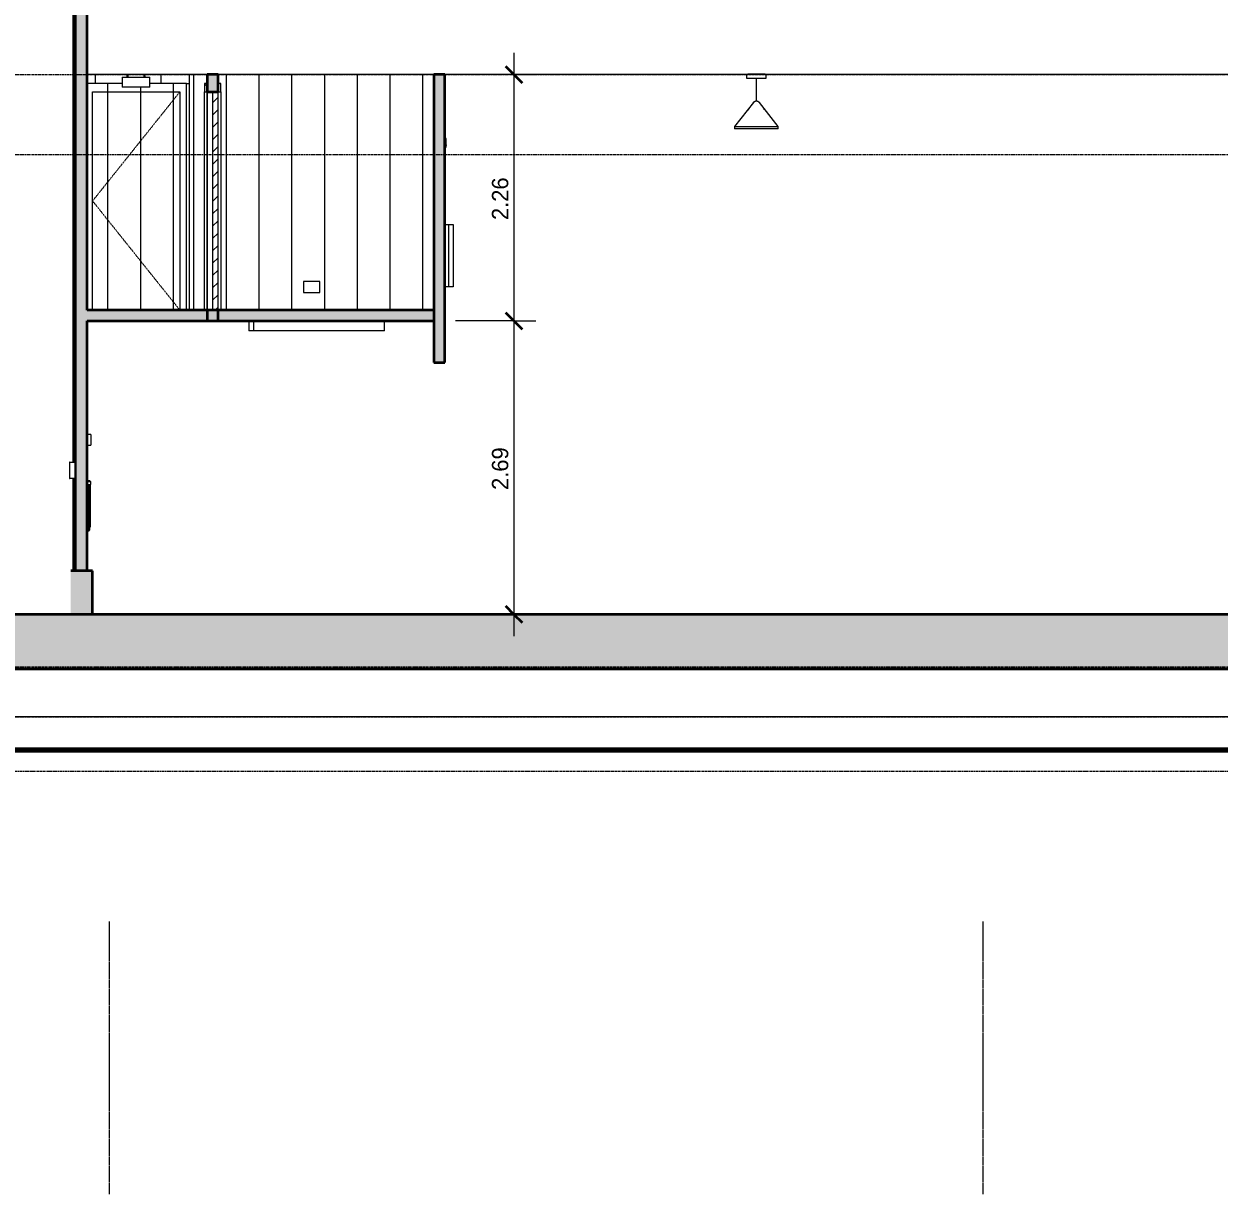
# Model space of a CAD drawing. Header units: centimetres. Extents: x -13467 to 3766, y -437 to 1921.
# Drawn here: x -3178 to -2082, y -437 to 635 of the extents above; entities that cross this region are included whole.
import ezdxf

# ---------------------------------------------------------------- set-up
doc = ezdxf.new("R2010")
doc.units = ezdxf.units.CM
for name, pattern in [('Centre', [3.175, 0.635, -0.475, 1.59, -0.475]), ('Dash', [0.6, 0.3, -0.3]), ('Grid Line', [2.2225, 1.27, -0.3175, 0.3175, -0.3175])]:
    doc.linetypes.add(name, pattern=pattern)
for name, color, linetype, lineweight in [('A-ANNO-DIMS', 7, 'Continuous', 9), ('A-ANNO-DIMS-100', 7, 'Continuous', 9), ('A-CLNG', 7, 'Continuous', 9), ('A-DOOR', 7, 'Continuous', 9), ('A-FLOR', 7, 'Continuous', 9), ('A-FLOR-LEVL', 7, 'Continuous', 9), ('A-FLOR-PATT', 7, 'Continuous', 35), ('A-GENM', 7, 'Continuous', 9), ('A-GLAZ', 7, 'Continuous', 9), ('A-WALL', 7, 'Continuous', 9), ('A-WALL-PATT', 7, 'Continuous', 35), ('C-BLDG-PADS', 7, 'Continuous', 9), ('C-TOPO', 7, 'Continuous', 9), ('E-LITE-EQPM', 7, 'Continuous', 9), ('I-WALL', 7, 'Continuous', 9), ('M-EQPM', 7, 'Continuous', 9), ('Q-SPCQ', 7, 'Continuous', 9), ('S-GRID', 7, 'Continuous', 9)]:
    doc.layers.add(name, color=color, linetype=linetype, lineweight=lineweight)
doc.styles.add('Century Gothic_1', font='GOTHIC.TTF', dxfattribs={"height": 15})
doc.dimstyles.new('FCA_N_Cotas_E100', dxfattribs={"dimscale": 30.48, "dimtxt": 15.662524, "dimasz": 0.492126, "dimexe": 0.656168, "dimexo": 0.656168, "dimgap": 0.032808, "dimtad": 1, "dimlfac": 0.01, "dimrnd": 0.01, "dimzin": 0, "dimdsep": 46, "dimtxsty": 'Century Gothic_1', "dimblk1": 'OBLIQUE', "dimblk2": 'OBLIQUE', "dimsah": 1, "dimcen": 0.09, "dimdle": 0.656168, "dimazin": 2, "dimtfac": 1, "dimtdec": 4, "dimtix": 1, "dimtmove": 0, "dimatfit": 3, "dimfxl": 1, "dimtvp": 1, "dimtolj": 1, "dimtzin": 0, "dimarcsym": 2})
pattern_1 = [(90, (-5602, 712), (-30, 2e-15), [])]
pattern_2 = [(45, (-5050.647, 712.001), (-5.656854, 5.656854), [])]
pattern_3 = [(90, (-5050.647, 712), (-30, 2e-15), [])]

# ---------------------------------------------------------------- blocks, each defined once
blk = doc.blocks.new('PQ_RVR_EST-01_ZZ_ZZ_MO_T_A_rvt-2-Sección 1-2')
at = {"layer": 'A-FLOR-PATT', "lineweight": 9, "true_color": 0x9a9a9a}
blk.add_hatch(color=253, dxfattribs=at).paths.add_polyline_path([(-4386.6, 44), (2113.1, 44), (2113.1, 94), (-4386.6, 94), (-4386.6, 55.8)])
at = {"layer": 'A-FLOR', "lineweight": 35}
for p, q in [((2113.1, 94), (-3426.4, 94)), ((-4386.6, 44), (1960.2, 44))]:
    blk.add_line(p, q, dxfattribs=at)
blk = doc.blocks.new('Lighting-Pendant-Vibia-NOTRH-5662 - Standard-1741983-Sección 1-2')
at = {"layer": 'E-LITE-EQPM'}
for p, q in [((-1963.9, 588.8), (-1963.9, 585.6)), ((-1945.9, 588.8), (-1963.9, 588.8)), ((-1963.9, 585.6), (-1945.9, 585.6)), ((-1962.9, 589.1), (-1962.9, 588.8)), ((-1946.9, 589.1), (-1962.9, 589.1)), ((-1955.1, 585.6), (-1955.1, 564.6)), ((-1954.8, 564.4), (-1954.8, 585.6)), ((-1946.9, 588.8), (-1946.9, 589.1)), ((-1945.9, 585.6), (-1945.9, 588.8)), ((-1957.7, 563.3), (-1974.9, 541.1)), ((-1955.4, 564.6), (-1955.3, 564.6)), ((-1955.4, 564.6), (-1955.3, 564.6)), ((-1955.2, 564.6), (-1955.1, 564.6)), ((-1955.2, 564.6), (-1954.7, 564.6)), ((-1954.8, 564.6), (-1954.7, 564.6)), ((-1954.6, 564.6), (-1954.4, 564.6)), ((-1954.6, 564.6), (-1954.4, 564.6)), ((-1934.9, 541.1), (-1952.2, 563.3)), ((-1962, 556.9), (-1962.2, 556.6)), ((-1947.7, 556.6), (-1947.9, 556.9)), ((-1974.9, 541.1), (-1974.9, 539.1)), ((-1974.9, 541.1), (-1934.9, 541.1)), ((-1934.9, 539.1), (-1974.9, 539.1)), ((-1934.9, 539.1), (-1934.9, 541.1))]:
    blk.add_line(p, q, dxfattribs=at)
at = {"layer": 'E-LITE-EQPM', "flags": 128}
for points in [[(-1957.7, 563.3), (-1957.6, 563.4), (-1957.5, 563.5), (-1957.4, 563.6), (-1957.3, 563.7), (-1957.2, 563.8), (-1957.1, 563.8), (-1957, 563.9), (-1956.9, 564), (-1956.8, 564.1), (-1956.7, 564.2), (-1956.5, 564.2), (-1956.4, 564.3), (-1956.3, 564.3), (-1956.1, 564.4), (-1956, 564.4), (-1955.9, 564.5), (-1955.7, 564.5), (-1955.6, 564.5), (-1955.5, 564.6), (-1955.4, 564.6)], [(-1954.4, 564.6), (-1954.3, 564.5), (-1954.2, 564.5), (-1954, 564.5), (-1953.9, 564.4), (-1953.8, 564.4), (-1953.6, 564.4), (-1953.5, 564.3), (-1953.4, 564.2), (-1953.3, 564.2), (-1953.1, 564.1), (-1953, 564), (-1952.9, 563.9), (-1952.8, 563.9), (-1952.7, 563.8), (-1952.6, 563.7), (-1952.5, 563.6), (-1952.4, 563.5), (-1952.3, 563.4), (-1952.2, 563.3), (-1952.2, 563.3)]]:
    blk.add_lwpolyline(points, dxfattribs=at)
blk = doc.blocks.new('M0515 - Television_ Plasma - M0515 - Television_ Plasma-1748731-Sección 1-2')
at = {"layer": 'Q-SPCQ', "color": 253, "true_color": 0xaaaaaa}
for p, q in [((-2240.6, 451.5), (-2236.8, 451.5)), ((-2236.8, 394.2), (-2236.8, 451.5)), ((-2236.8, 451.5), (-2233, 451.5)), ((-2233, 451.5), (-2233, 394.2)), ((-2236.8, 394.2), (-2240.6, 394.2)), ((-2233, 394.2), (-2236.8, 394.2))]:
    blk.add_line(p, q, dxfattribs=at)
blk = doc.blocks.new('M_Strip Lighting Fixtures - 1200 1 Lamp - 120-1744011-Sección 1-2')
at = {"layer": 'E-LITE-EQPM'}
for p, q in [((-2415.9, 363), (-2415.9, 354)), ((-2295.9, 354), (-2295.9, 363)), ((-2295.9, 354), (-2415.9, 354))]:
    blk.add_line(p, q, dxfattribs=at)
blk = doc.blocks.new('M_Strip Lighting Fixtures - 1200 1 Lamp - 120-V175-Sección 1-2')
at = {"layer": 'E-LITE-EQPM'}
for p in [(-2420.2, 363), (-2415.9, 354)]:
    blk.add_line(p, (-2420.2, 354), dxfattribs=at)
blk = doc.blocks.new('M_Ceiling Light - Flat Round - 60W - 120V-1749888-Sección 1-2')
at = {"layer": 'E-LITE-EQPM'}
for p, q in [((-2536.3, 586.3), (-2536.3, 577.4)), ((-2536.3, 586.3), (-2510.9, 586.3)), ((-2531.9, 588.8), (-2531.9, 586.3)), ((-2515.3, 588.8), (-2531.9, 588.8)), ((-2531.2, 588.8), (-2531.2, 586.3)), ((-2516, 586.3), (-2516, 588.8)), ((-2515.3, 586.3), (-2515.3, 588.8)), ((-2510.9, 577.4), (-2510.9, 586.3)), ((-2510.9, 577.4), (-2536.3, 577.4))]:
    blk.add_line(p, q, dxfattribs=at)
blk = doc.blocks.new('RVR-PQ-Dispositivo - Enchufe doble sobrepuesto-1787942-Sección 1-2')
at = {"layer": 'M-EQPM'}
for p, q in [((-2370.1, 399), (-2370.1, 389)), ((-2355.1, 399), (-2370.1, 399)), ((-2355.1, 389), (-2355.1, 399)), ((-2370.1, 389), (-2355.1, 389))]:
    blk.add_line(p, q, dxfattribs=at)
blk = doc.blocks.new('RVR-PQ-Dispositivo - Punto de red-1767282-Sección 1-2')
at = {"layer": 'M-EQPM'}
for p, q in [((-2565.1, 259), (-2568.4, 259)), ((-2565.1, 259), (-2565.1, 249)), ((-2568.4, 249), (-2565.1, 249))]:
    blk.add_line(p, q, dxfattribs=at)
blk = doc.blocks.new('RVR-PQ-Dispositivo - Pulsador parada de emergencia equipo-1787949-Sección 1-2')
at = {"layer": 'M-EQPM'}
for p, q in [((-2584.3, 233.7), (-2584.4, 233.7)), ((-2584.4, 233.7), (-2584.4, 218.7)), ((-2584.3, 218.7), (-2584.3, 233.7)), ((-2584.3, 233.7), (-2579.3, 233.7)), ((-2584.4, 218.7), (-2584.3, 218.7)), ((-2579.3, 218.7), (-2584.3, 218.7))]:
    blk.add_line(p, q, dxfattribs=at)
blk = doc.blocks.new('PQ_RVR_MEP-01_ZZ_ZZ_MO_T_A_rvt-2-Sección 1-2')
at = {"layer": 'E-LITE-EQPM', "lineweight": 9}
for name in ['M_Ceiling Light - Flat Round - 60W - 120V-1749888-Sección 1-2', 'Lighting-Pendant-Vibia-NOTRH-5662 - Standard-1741983-Sección 1-2', 'M_Strip Lighting Fixtures - 1200 1 Lamp - 120-V175-Sección 1-2', 'M_Strip Lighting Fixtures - 1200 1 Lamp - 120-1744011-Sección 1-2']:
    blk.add_blockref(name, (0, 0), dxfattribs=at)
at = {"layer": 'M-EQPM', "lineweight": 9}
for name in ['RVR-PQ-Dispositivo - Enchufe doble sobrepuesto-1787942-Sección 1-2', 'RVR-PQ-Dispositivo - Punto de red-1767282-Sección 1-2', 'RVR-PQ-Dispositivo - Pulsador parada de emergencia equipo-1787949-Sección 1-2']:
    blk.add_blockref(name, (0, 0), dxfattribs=at)
at = {"layer": 'Q-SPCQ', "lineweight": 9}
blk.add_blockref('M0515 - Television_ Plasma - M0515 - Television_ Plasma-1748731-Sección 1-2', (0, 0), dxfattribs=at)
blk = doc.blocks.new('Windows_Opening-Slide_Strugal_S70P_Two-Leaf_INT - 1_20 x 1_00-1585967-Sección 1-2')
at = {"layer": 'A-GLAZ', "color": 8, "true_color": 0x808080}
for p, q in [((-2240.6, 536.3), (-2240.1, 536.3)), ((-2240.1, 522.3), (-2240.1, 536.3)), ((-2239.3, 530.3), (-2240.1, 530.3)), ((-2239.3, 522.3), (-2239.3, 530.3)), ((-2240.1, 522.3), (-2240.6, 522.3)), ((-2240.1, 522.3), (-2239.3, 522.3)), ((-2239.3, 524.3), (-2239.3, 524.1)), ((-2239.3, 524.3), (-2239.3, 523.9)), ((-2239.3, 523.9), (-2239.3, 524.3)), ((-2239.3, 524.3), (-2239.3, 524.3)), ((-2239.3, 524.1), (-2239.3, 524.3)), ((-2239.3, 524.1), (-2239.3, 524)), ((-2239.3, 523.9), (-2239.3, 524.1)), ((-2239.3, 523.9), (-2239.3, 524))]:
    blk.add_line(p, q, dxfattribs=at)
blk = doc.blocks.new('Windows_Opening-Slide_Strugal_S70P_Two-Leaf_INT - 1_20 x 1_00-V89-Sección 1-2')
at = {"layer": 'A-GLAZ', "color": 8, "true_color": 0x808080}
for p, q in [((-2239.3, 524.3), (-2239.3, 524.1)), ((-2239.3, 524.3), (-2239.3, 523.9)), ((-2239.3, 523.9), (-2239.3, 524.3)), ((-2239.3, 524.3), (-2239.3, 524.3)), ((-2239.3, 524.1), (-2239.3, 524.3)), ((-2239.3, 524.1), (-2239.3, 524)), ((-2239.3, 523.9), (-2239.3, 524.1)), ((-2239.3, 523.9), (-2239.3, 524))]:
    blk.add_line(p, q, dxfattribs=at)
blk = doc.blocks.new('M_Instance-Window-Fixed - 0406 x 610mm-1716019-Sección 1-2')
at = {"layer": 'A-GLAZ'}
for p, q in [((-2579.2, 266.2), (-2578.7, 266.2)), ((-2579.2, 224.4), (-2579.2, 266.2)), ((-2578.7, 221.2), (-2578.7, 269.4)), ((-2578.7, 266.2), (-2578.7, 224.4)), ((-2578.7, 224.4), (-2579.2, 224.4))]:
    blk.add_line(p, q, dxfattribs=at)
blk = doc.blocks.new('M_Instance-Window-Fixed - 0406 x 610mm-1716172-Sección 1-2')
at = {"layer": 'A-GLAZ'}
for p, q in [((-2579.4, 214.3), (-2579.4, 170.7)), ((-2579.3, 211.1), (-2578.9, 211.1)), ((-2579.3, 173.8), (-2579.3, 211.1)), ((-2578.9, 211.1), (-2578.9, 173.8)), ((-2578.9, 173.8), (-2579.3, 173.8))]:
    blk.add_line(p, q, dxfattribs=at)
blk = doc.blocks.new('RVR_Cortina Plastico-Editable - Editable-1737464-Sección 1-2')
at = {"layer": 'A-GENM', "color": 8, "true_color": 0x808080}
for p, q in [((-2568.4, 216), (-2568, 216.3)), ((-2568, 216.3), (-2568.4, 216)), ((-2568.4, 215.8), (-2568, 216.2)), ((-2565.1, 215.6), (-2568.4, 215.6)), ((-2568.4, 213), (-2564.9, 213)), ((-2568, 216.3), (-2568.3, 216.3)), ((-2568.3, 216.2), (-2568.1, 216.2)), ((-2565.9, 216.3), (-2568, 216.3)), ((-2568, 216.2), (-2565.9, 216.2)), ((-2567.8, 211.1), (-2567.8, 212.3)), ((-2567.8, 211.1), (-2567.8, 212.3)), ((-2567.7, 213), (-2567.7, 212.3)), ((-2567.7, 211.1), (-2567.7, 212.3)), ((-2567.7, 211.1), (-2567.7, 212.3)), ((-2567.7, 175.7), (-2567.7, 211.1)), ((-2567.7, 175.7), (-2567.7, 211.1)), ((-2567.6, 213), (-2567.6, 212.3)), ((-2567.6, 213), (-2567.6, 212.3)), ((-2567.6, 211.1), (-2567.6, 212.3)), ((-2567.6, 211.1), (-2567.6, 212.3)), ((-2567.6, 211.1), (-2567.6, 212.3)), ((-2567.6, 175.7), (-2567.6, 211.1)), ((-2567.6, 175.7), (-2567.6, 211.1)), ((-2567.6, 175.7), (-2567.6, 211.1)), ((-2567.5, 213), (-2567.5, 212.3)), ((-2567.5, 213), (-2567.5, 212.3)), ((-2567.5, 213), (-2567.5, 212.3)), ((-2567.5, 211.1), (-2567.5, 212.3)), ((-2567.5, 211.1), (-2567.5, 212.3)), ((-2567.5, 175.7), (-2567.5, 211.1)), ((-2567.5, 175.7), (-2567.5, 211.1)), ((-2567.4, 213), (-2567.4, 212.3)), ((-2567.4, 213), (-2567.4, 212.3)), ((-2567.4, 211.1), (-2567.4, 212.3)), ((-2567.4, 212.3), (-2567.2, 212.3)), ((-2567.4, 175.7), (-2567.4, 211.1)), ((-2567.4, 175.7), (-2567.4, 211.1)), ((-2567.4, 211.1), (-2567.3, 211.1)), ((-2567.3, 213), (-2567.3, 212.3)), ((-2567.3, 213), (-2567.3, 212.3)), ((-2567.3, 211.1), (-2567.3, 175.7)), ((-2567.3, 175.7), (-2567.3, 211.1)), ((-2567.3, 211.1), (-2567.3, 211.1)), ((-2566.8, 212.3), (-2567.2, 212.3)), ((-2567.2, 212.3), (-2567.2, 211.1)), ((-2567.2, 211.1), (-2566.4, 211.1)), ((-2567.1, 212.3), (-2567.1, 212.7)), ((-2567, 212.7), (-2567.1, 212.7)), ((-2567, 212.7), (-2567, 212.3)), ((-2567, 212.7), (-2567, 212.3)), ((-2566.9, 212.7), (-2566.9, 212.3)), ((-2566.9, 212.7), (-2566.9, 212.3)), ((-2566.8, 212.7), (-2566.8, 212.3)), ((-2566.8, 211.4), (-2566.7, 211.4)), ((-2566.7, 212), (-2566.7, 213)), ((-2566.7, 211.5), (-2566.7, 212)), ((-2566.6, 212), (-2566.7, 211.5)), ((-2566.6, 212), (-2566.7, 212)), ((-2566.7, 211.5), (-2566.7, 211.5)), ((-2566.6, 213), (-2566.6, 212)), ((-2566.4, 212.3), (-2566.6, 212.3)), ((-2566.5, 175.7), (-2566.5, 211.1)), ((-2566.4, 211.1), (-2566.4, 212.3)), ((-2565.6, 215.6), (-2566.3, 216.2)), ((-2566.3, 216.2), (-2565.5, 215.6)), ((-2565.5, 215.6), (-2566.2, 216.2)), ((-2565.1, 215.6), (-2565.9, 216.3)), ((-2565.2, 215.6), (-2565.9, 216.2)), ((-2565.9, 216.2), (-2565.2, 215.6)), ((-2565.8, 213), (-2565.8, 174.6)), ((-2565.4, 174.6), (-2565.4, 213)), ((-2564.9, 215.1), (-2565.2, 215.4)), ((-2565.2, 215.4), (-2565.1, 215.4)), ((-2565.1, 215.4), (-2565.1, 215.4)), ((-2564.9, 213), (-2564.9, 215.1)), ((-2567.8, 175.6), (-2568, 174.2)), ((-2567.8, 175.6), (-2568, 174.2)), ((-2567.8, 175.6), (-2567.9, 174.2)), ((-2567.7, 175.6), (-2567.9, 174.2)), ((-2567.7, 175.6), (-2567.8, 174.2)), ((-2567.6, 175.6), (-2567.8, 174.2)), ((-2567.7, 175.7), (-2567.6, 175.7)), ((-2567.7, 175.7), (-2567.6, 175.7)), ((-2567.6, 175.6), (-2567.7, 174.2)), ((-2567.5, 175.6), (-2567.7, 174.2)), ((-2567.6, 175.7), (-2567.6, 175.7)), ((-2567.6, 175.7), (-2567.5, 175.7)), ((-2567.6, 175.7), (-2567.5, 175.7)), ((-2567.5, 175.6), (-2567.6, 174.2)), ((-2567.4, 175.6), (-2567.6, 174.2)), ((-2567.5, 175.7), (-2567.4, 175.7)), ((-2567.5, 175.7), (-2567.4, 175.7)), ((-2567.5, 175.7), (-2567.5, 175.6)), ((-2567.4, 175.6), (-2567.4, 175.7)), ((-2567.4, 175.7), (-2567.4, 175.6)), ((-2567.4, 175.7), (-2567.3, 175.7)), ((-2567.4, 175.7), (-2567.3, 175.7)), ((-2566.6, 175.7), (-2567.3, 175.7)), ((-2567.3, 175.7), (-2566.5, 175.7)), ((-2567.3, 175.7), (-2567.3, 175.7)), ((-2567, 174.2), (-2567.1, 175.6)), ((-2566.4, 175.6), (-2567.1, 175.6)), ((-2567, 175.6), (-2567, 175.7)), ((-2566.4, 175.6), (-2566.3, 174.2)), ((-2568, 174.2), (-2568, 171.6)), ((-2568, 174.2), (-2568, 171.6)), ((-2568, 173), (-2568, 173)), ((-2568, 171.6), (-2567.8, 170.7)), ((-2568, 171.6), (-2567.8, 170.7)), ((-2567.9, 174.2), (-2567.9, 171.6)), ((-2567.9, 174.2), (-2567.9, 171.6)), ((-2567.9, 171.6), (-2567.8, 170.7)), ((-2567.9, 171.6), (-2567.7, 170.7)), ((-2567.8, 174.2), (-2567.8, 171.6)), ((-2567.8, 174.2), (-2567.8, 171.6)), ((-2567.8, 171.6), (-2567.7, 170.7)), ((-2567.8, 171.6), (-2567.6, 170.7)), ((-2567.7, 174.2), (-2567.7, 171.6)), ((-2567.7, 174.2), (-2567.7, 171.6)), ((-2567.7, 171.6), (-2567.6, 170.7)), ((-2567.7, 171.6), (-2567.5, 170.7)), ((-2567.7, 170.6), (-2567, 170.6)), ((-2567.6, 174.2), (-2567.6, 171.6)), ((-2567.6, 174.2), (-2567.6, 171.6)), ((-2567.6, 171.6), (-2567.5, 170.7)), ((-2567.6, 171.6), (-2567.4, 170.7)), ((-2567.6, 170.6), (-2566.9, 170.6)), ((-2567.6, 170.6), (-2566.9, 170.6)), ((-2567.6, 170.6), (-2566.8, 170.6)), ((-2567.5, 170.6), (-2566.8, 170.6)), ((-2567.5, 170.6), (-2566.7, 170.6)), ((-2567.4, 170.6), (-2566.7, 170.6)), ((-2567.4, 170.6), (-2566.7, 170.6)), ((-2567.3, 170.6), (-2566.6, 170.6)), ((-2567.3, 170.6), (-2566.6, 170.6)), ((-2567.1, 170.7), (-2567, 171.6)), ((-2566.4, 170.7), (-2567.1, 170.7)), ((-2567, 171.6), (-2567, 174.2)), ((-2566.3, 174.2), (-2567, 174.2)), ((-2566.3, 171.6), (-2567, 171.6)), ((-2566.3, 171.6), (-2566.4, 170.7)), ((-2566.3, 174.2), (-2566.3, 171.6))]:
    blk.add_line(p, q, dxfattribs=at)
at = {"layer": 'A-GENM', "color": 8, "true_color": 0x808080, "flags": 128}
for points in [[(-2568, 173.1), (-2568, 173.1), (-2568.1, 173.1), (-2568.1, 173.1), (-2568.1, 173.1), (-2568.1, 173.1), (-2568.2, 173.1), (-2568.2, 173.1), (-2568.2, 173.1), (-2568.2, 173.1), (-2568.2, 173.2), (-2568.3, 173.2), (-2568.3, 173.2), (-2568.3, 173.2), (-2568.3, 173.2), (-2568.3, 173.2), (-2568.3, 173.2), (-2568.4, 173.2), (-2568.4, 173.2)], [(-2568.4, 173.1), (-2568.3, 173), (-2568.3, 173), (-2568.3, 173), (-2568.3, 173), (-2568.2, 173), (-2568.2, 173), (-2568.2, 173), (-2568.2, 173), (-2568.1, 173), (-2568.1, 173), (-2568.1, 173), (-2568.1, 173), (-2568, 173), (-2568, 173)], [(-2568, 173.1), (-2568, 173.1), (-2568, 173.1)], [(-2566.2, 173.6), (-2566.2, 173.7), (-2566.2, 173.7), (-2566.1, 173.7), (-2566.1, 173.7), (-2566, 173.7), (-2566, 173.7), (-2566, 173.7), (-2565.9, 173.7), (-2565.9, 173.8), (-2565.9, 173.8), (-2565.8, 173.8), (-2565.8, 173.8), (-2565.8, 173.8), (-2565.7, 173.9), (-2565.7, 173.9), (-2565.7, 173.9), (-2565.6, 173.9), (-2565.6, 174), (-2565.6, 174), (-2565.6, 174), (-2565.5, 174.1), (-2565.5, 174.1), (-2565.5, 174.1), (-2565.5, 174.2), (-2565.5, 174.2), (-2565.4, 174.2), (-2565.4, 174.3), (-2565.4, 174.3), (-2565.4, 174.4), (-2565.4, 174.4), (-2565.4, 174.4), (-2565.4, 174.5), (-2565.4, 174.5), (-2565.4, 174.5), (-2565.4, 174.6), (-2565.4, 174.6), (-2565.4, 174.6)], [(-2565.8, 174.6), (-2565.8, 174.6), (-2565.8, 174.6), (-2565.8, 174.6), (-2565.8, 174.5), (-2565.8, 174.5), (-2565.8, 174.5), (-2565.8, 174.5), (-2565.8, 174.4), (-2565.8, 174.4), (-2565.8, 174.4), (-2565.8, 174.4), (-2565.8, 174.4), (-2565.8, 174.3), (-2565.8, 174.3), (-2565.9, 174.3), (-2565.9, 174.3), (-2565.9, 174.3), (-2565.9, 174.2), (-2565.9, 174.2), (-2565.9, 174.2), (-2566, 174.2), (-2566, 174.2), (-2566, 174.2), (-2566, 174.1), (-2566, 174.1), (-2566, 174.1), (-2566.1, 174.1), (-2566.1, 174.1), (-2566.1, 174.1), (-2566.1, 174.1), (-2566.2, 174.1), (-2566.2, 174.1), (-2566.2, 174.1), (-2566.2, 174.1), (-2566.2, 174)]]:
    blk.add_lwpolyline(points, dxfattribs=at)
at = {"layer": 'A-GENM', "color": 8, "true_color": 0x808080}
for centre, major_axis, ratio, start_param, end_param in [((-2567.2, 212.7), (0, 0.13), 0.996675, 5.759587, 6.021386), ((-2567.2, 212.7), (0, 0.13), 0.996675, 4.712389, 5.759587), ((-2567.1, 212.7), (0, 0.13), 0.996675, 5.759587, 6.021386), ((-2567.2, 212.7), (0, 0.13), 0.996675, 4.712389, 6.021386), ((-2567.1, 212.7), (0, 0.13), 0.996675, 0.261799, 0.523599), ((-2567.1, 212.7), (0, 0.13), 0.996675, 4.712389, 6.021386), ((-2567, 212.7), (0, 0.13), 0.996675, 0.261799, 0.785398), ((-2567.1, 212.7), (0, 0.13), 0.996675, 0.261799, 0.523599), ((-2567, 212.7), (0, 0.13), 0.996675, 0.261799, 1.047198), ((-2567, 212.7), (0, 0.13), 0.996675, 0.261799, 0.785398), ((-2566.9, 212.7), (0, 0.13), 0.996675, 0.261799, 1.570796), ((-2567, 212.7), (0, 0.13), 0.996675, 4.712389, 7.853982), ((-2567.1, 212.7), (0, 0.13), 0.996675, 5.759587, 6.021386), ((-2567, 212.7), (0, 0.13), 0.996675, 5.759587, 6.021386), ((-2567.1, 212.7), (0, 0.13), 0.996675, 4.712389, 6.021386), ((-2567, 212.7), (0, 0.13), 0.996675, 4.712389, 6.021386), ((-2566.9, 212.7), (0, 0.13), 0.996675, 0.261799, 1.570796), ((-2567, 212.7), (0, 0.13), 0.996675, 5.759587, 6.021386), ((-2566.9, 212.7), (0, 0.13), 0.996675, 5.759587, 6.021386), ((-2566.9, 212.7), (0, 0.13), 0.996675, 5.759587, 6.283185), ((-2567.3, 211.9), (0, 0.502), 0.996675, 4.287339, 5.133492), ((-2567.2, 211.9), (0, 0.502), 0.996675, 4.287339, 4.921954), ((-2566.8, 211.5), (0, 0.0841), 0.996675, 3.141593, 4.38868), ((-2566.7, 211.5), (0, 0.0841), 0.996675, 3.141593, 4.38868), ((-2565.2, 215.5), (0, 0.111), 0.999984, 3.86763, 5.247447), ((-2565.2, 215.5), (0, 0.111), 0.999984, 3.86763, 5.477416), ((-2565.1, 215.5), (0, 0.075), 0.999984, 3.141593, 6.283185), ((-2567.6, 175.5), (0, 0.162), 0.996675, 0, 1.367745), ((-2567.6, 175.5), (0, 0.162), 0.996675, 0, 1.367745), ((-2567.7, 175.5), (0, 0.162), 0.996675, 0, 1.367745), ((-2567.6, 175.5), (0, 0.162), 0.996675, 0, 1.367745), ((-2567.5, 175.5), (0, 0.162), 0.996675, 0, 1.367745), ((-2567.6, 175.5), (0, 0.162), 0.996675, 4.91544, 5.910164), ((-2567.5, 175.5), (0, 0.162), 0.996675, 0, 1.367745), ((-2567.4, 175.5), (0, 0.162), 0.996675, 0, 1.367745), ((-2567.7, 175.5), (0, 0.162), 0.996675, 4.91544, 5.910164), ((-2567.6, 175.5), (0, 0.162), 0.996675, 4.91544, 5.910164), ((-2567.6, 175.5), (0, 0.162), 0.996675, 4.91544, 5.910164), ((-2567.5, 175.5), (0, 0.162), 0.996675, 4.91544, 5.910164), ((-2567.4, 175.5), (0, 0.162), 0.996675, 0, 1.367745), ((-2567.3, 175.5), (0, 0.162), 0.996675, 0, 1.367745), ((-2567.5, 175.5), (0, 0.162), 0.996675, 4.91544, 5.910164), ((-2567.4, 175.5), (0, 0.162), 0.996675, 4.91544, 5.910164), ((-2567.3, 175.5), (0, 0.162), 0.996675, 4.91544, 7.650931), ((-2567.4, 175.5), (0, 0.162), 0.996675, 4.91544, 5.910164), ((-2567.3, 175.5), (0, 0.162), 0.996675, 4.91544, 5.910164), ((-2566.9, 175.5), (0, 0.162), 0.996675, 0.373021, 1.367745), ((-2567, 175.5), (0, 0.162), 0.996675, 0.373021, 1.367745), ((-2566.9, 175.5), (0, 0.162), 0.996675, 0.373021, 1.367745), ((-2566.8, 175.5), (0, 0.162), 0.996675, 0.373021, 1.367745), ((-2566.9, 175.5), (0, 0.162), 0.996675, 4.91544, 5.910164), ((-2566.8, 175.5), (0, 0.162), 0.996675, 0.373021, 1.367745), ((-2566.7, 175.5), (0, 0.162), 0.996675, 0.373021, 1.367745), ((-2566.7, 175.5), (0, 0.162), 0.996675, 0.373021, 1.367745), ((-2567, 175.5), (0, 0.162), 0.996675, 4.91544, 5.910164), ((-2566.9, 175.5), (0, 0.162), 0.996675, 4.91544, 5.910164), ((-2566.8, 175.5), (0, 0.162), 0.996675, 4.91544, 5.910164), ((-2566.7, 175.5), (0, 0.162), 0.996675, 0.373021, 1.367745), ((-2566.6, 175.5), (0, 0.162), 0.996675, 0.373021, 1.367745), ((-2566.8, 175.5), (0, 0.162), 0.996675, 4.91544, 5.910164), ((-2566.7, 175.5), (0, 0.162), 0.996675, 4.91544, 5.910164), ((-2566.6, 175.5), (0, 0.162), 0.996675, 0.373021, 1.367745), ((-2566.7, 175.5), (0, 0.162), 0.996675, 4.91544, 5.910164), ((-2566.7, 175.5), (0, 0.162), 0.996675, 4.91544, 5.910164), ((-2566.6, 175.5), (0, 0.162), 0.996675, 4.91544, 5.910164), ((-2566.6, 175.5), (0, 0.162), 0.996675, 4.91544, 6.158845), ((-2567.6, 170.7), (0, 0.161), 0.996675, 1.779716, 4.50347), ((-2567.6, 170.7), (0, 0.161), 0.996675, 1.779716, 4.50347), ((-2567.7, 170.7), (0, 0.161), 0.996675, 1.779716, 4.50347), ((-2567.6, 170.7), (0, 0.161), 0.996675, 1.779716, 4.50347), ((-2567.5, 170.7), (0, 0.161), 0.996675, 1.779716, 4.50347), ((-2567.5, 170.7), (0, 0.161), 0.996675, 1.779716, 4.50347), ((-2567.4, 170.7), (0, 0.161), 0.996675, 1.779716, 4.50347), ((-2567.4, 170.7), (0, 0.161), 0.996675, 1.779716, 4.50347), ((-2567.3, 170.7), (0, 0.161), 0.996675, 1.779716, 4.50347), ((-2567.3, 170.7), (0, 0.161), 0.996675, 1.779716, 4.50347), ((-2566.9, 170.7), (0, 0.161), 0.996675, 1.779716, 4.50347), ((-2567, 170.7), (0, 0.161), 0.996675, 1.779716, 4.50347), ((-2566.9, 170.7), (0, 0.161), 0.996675, 1.779716, 4.50347), ((-2566.8, 170.7), (0, 0.161), 0.996675, 1.779716, 4.50347), ((-2566.8, 170.7), (0, 0.161), 0.996675, 1.779716, 4.50347), ((-2566.7, 170.7), (0, 0.161), 0.996675, 1.779716, 4.50347), ((-2566.7, 170.7), (0, 0.161), 0.996675, 1.779716, 4.50347), ((-2566.7, 170.7), (0, 0.161), 0.996675, 1.779716, 4.50347), ((-2566.6, 170.7), (0, 0.161), 0.996675, 1.779716, 4.50347), ((-2566.6, 170.7), (0, 0.161), 0.996675, 1.779716, 4.50347)]:
    blk.add_ellipse(centre, major_axis=major_axis, ratio=ratio, start_param=start_param, end_param=end_param, dxfattribs=at)
blk = doc.blocks.new('M_Door-Single-Panel - 850x 2000-1747480-Sección 1-2')
at = {"layer": 'A-DOOR', "true_color": 0x808080}
h = blk.add_hatch(dxfattribs=at)
h.set_pattern_fill('FP_34', color=8, style=0, pattern_type=2)
h.set_pattern_definition(pattern_2)
h.paths.add_polyline_path([(-2458.4, 573), (-2458.4, 580.6), (-2460.9, 580.6), (-2460.9, 573)])
h = blk.add_hatch(dxfattribs=at)
h.set_pattern_fill('FP_34', color=8, style=0, pattern_type=2)
h.set_pattern_definition(pattern_2)
h.paths.add_polyline_path([(-2448.4, 373), (-2448.4, 573), (-2453.4, 573), (-2453.4, 373)])
h = blk.add_hatch(dxfattribs=at)
h.set_pattern_fill('FP_34', color=8, style=0, pattern_type=2)
h.set_pattern_definition(pattern_2)
h.paths.add_polyline_path([(-2445.9, 573), (-2445.9, 580.6), (-2448.4, 580.6), (-2448.4, 573)])
at = {"layer": 'A-DOOR'}
for p, q in [((-2460.9, 580.6), (-2460.9, 573)), ((-2458.4, 580.6), (-2460.9, 580.6)), ((-2460.9, 573), (-2458.4, 573)), ((-2460.9, 373), (-2460.9, 573)), ((-2458.4, 573), (-2458.4, 580.6)), ((-2458.4, 573), (-2458.4, 373)), ((-2445.9, 580.6), (-2448.4, 580.6)), ((-2448.4, 580.6), (-2448.4, 573)), ((-2448.4, 573), (-2445.9, 573)), ((-2445.9, 573), (-2445.9, 580.6)), ((-2445.9, 573), (-2445.9, 373))]:
    blk.add_line(p, q, dxfattribs=at)
at = {"layer": 'A-DOOR', "lineweight": 18}
for p, q in [((-2453.4, 573), (-2453.4, 373)), ((-2448.4, 573), (-2453.4, 573)), ((-2448.4, 373), (-2448.4, 573)), ((-2453.4, 373), (-2448.4, 373))]:
    blk.add_line(p, q, dxfattribs=at)
blk = doc.blocks.new('M_Door-Single-Panel - 850x 2000-1747398-Sección 1-2')
at = {"layer": 'A-DOOR'}
for p, q in [((-2477.4, 373), (-2477.4, 580.6)), ((-2477.4, 580.6), (-2474.9, 580.6))]:
    blk.add_line(p, q, dxfattribs=at)
blk = doc.blocks.new('M_Door-Single-Panel - 800 x 2000-1747535-Sección 1-2')
at = {"layer": 'A-DOOR', "true_color": 0x808080}
h = blk.add_hatch(dxfattribs=at)
h.set_pattern_fill('FP_3', color=8, style=0, pattern_type=2)
h.set_pattern_definition(pattern_3)
h.paths.add_polyline_path([(-2477.4, 373), (-2477.4, 580.6), (-2510.9, 580.6), (-2510.9, 577.4), (-2536.3, 577.4), (-2536.3, 580.6), (-2568.4, 580.6), (-2568.4, 373), (-2563.4, 373), (-2563.4, 573), (-2483.4, 573), (-2483.4, 373)])
h = blk.add_hatch(dxfattribs=at)
h.set_pattern_fill('FP_3', color=8, style=0, pattern_type=2)
h.set_pattern_definition(pattern_3)
h.paths.add_polyline_path([(-2483.4, 373), (-2483.4, 573), (-2563.4, 573), (-2563.4, 373)])
at = {"layer": 'A-DOOR'}
for p, q in [((-2536.3, 580.6), (-2568.4, 580.6)), ((-2563.4, 373), (-2563.4, 573)), ((-2563.4, 573), (-2483.4, 573)), ((-2477.4, 580.6), (-2510.9, 580.6)), ((-2483.4, 573), (-2483.4, 373))]:
    blk.add_line(p, q, dxfattribs=at)
at = {"layer": 'A-DOOR', "linetype": 'Dash'}
for p in [(-2483.4, 573), (-2483.4, 373)]:
    blk.add_line(p, (-2563.4, 473), dxfattribs=at)
blk = doc.blocks.new('DIMBLOCK22-Sección 1-2')
at = {"layer": 'A-ANNO-DIMS-100'}
for p, q in [((-2728.5, 608.8), (-2728.5, 363)), ((-2728.5, 588.8), (-2737.9, 588.8)), ((-2728.5, 588.8), (-2708.5, 588.8)), ((-2728.5, 363), (-2782, 363)), ((-2728.5, 363), (-2708.5, 363))]:
    blk.add_line(p, q, dxfattribs=at)
at = {"layer": 'A-ANNO-DIMS-100', "lineweight": 35}
for p, q in [((-2728.5, 588.8), (-2736, 596.3)), ((-2728.5, 588.8), (-2721, 581.3)), ((-2728.5, 363), (-2736, 370.5)), ((-2728.5, 363), (-2721, 355.5))]:
    blk.add_line(p, q, dxfattribs=at)
at = {"layer": 'A-ANNO-DIMS-100', "color": 0, "insert": (-2748.7, 455.5), "char_height": 15, "width": 48.927, "attachment_point": 1, "rotation": 90, "line_spacing_factor": 0.984502, "style": 'Century Gothic_1'}
blk.add_mtext('2.26', dxfattribs=at)
blk = doc.blocks.new('_Oblique')
at = {"color": 0, "linetype": 'ByBlock', "lineweight": -2}
blk.add_line((-0.5, -0.5), (0.5, 0.5), dxfattribs=at)
blk = doc.blocks.new('DIMBLOCK23-Sección 1-2')
at = {"layer": 'A-ANNO-DIMS-100'}
for p, q in [((-2728.5, 363), (-2782, 363)), ((-2728.5, 363), (-2728.5, 74)), ((-2728.5, 363), (-2708.5, 363)), ((-2728.5, 94), (-2737.9, 94)), ((-2728.5, 94), (-2708.5, 94))]:
    blk.add_line(p, q, dxfattribs=at)
at = {"layer": 'A-ANNO-DIMS-100', "lineweight": 35}
for p, q in [((-2728.5, 363), (-2736, 370.5)), ((-2728.5, 363), (-2721, 355.5)), ((-2728.5, 94), (-2736, 101.5)), ((-2728.5, 94), (-2721, 86.5))]:
    blk.add_line(p, q, dxfattribs=at)
at = {"layer": 'A-ANNO-DIMS-100', "color": 0, "insert": (-2748.7, 208.1), "char_height": 15, "width": 48.927, "attachment_point": 1, "rotation": 90, "line_spacing_factor": 0.984502, "style": 'Century Gothic_1'}
blk.add_mtext('2.69', dxfattribs=at)

msp = doc.modelspace()

# ---------------------------------------------------------------- hatches: boundary and pattern name
at = {"layer": 'A-FLOR', "true_color": 0x9a9a9a}
msp.add_hatch(color=253, dxfattribs=at).paths.add_polyline_path([(-3119.718, 362.992), (-2801.988, 362.992), (-2801.988, 372.992), (-3119.718, 372.992)])
at = {"layer": 'A-FLOR-PATT', "lineweight": 9, "true_color": 0x9a9a9a}
msp.add_hatch(color=253, dxfattribs=at).paths.add_polyline_path([(-4937.954, 44), (1508.821, 44), (1508.821, 94), (-4937.954, 94), (-4937.954, 55.831)])
at = {"layer": 'A-WALL-PATT', "lineweight": 9, "true_color": 0x808080}
h = msp.add_hatch(dxfattribs=at)
h.set_pattern_fill('FP_22', color=8, style=0, pattern_type=2)
h.set_pattern_definition([(90, (-3129.79805, 712.001), (-0.17086, 1e-17), [])])
h.paths.add_polyline_path([(-3130.703, 134), (-3129.718, 134), (-3129.718, 801.545), (-3132.628, 801.545), (-3132.628, 764.145), (-3132.139, 764.145), (-3132.139, 749.145), (-3132.628, 749.145), (-3132.534, 233.727), (-3130.662, 233.727), (-3130.695, 218.727), (-3132.628, 218.727), (-3132.628, 134)])
h.paths.add_polyline_path([(-3130.039, 221.238), (-3130.602, 221.238), (-3130.602, 269.394), (-3130.039, 269.394), (-3130.039, 223.349)])
h.paths.add_polyline_path([(-3130.703, 170.658), (-3130.602, 214.276), (-3130.251, 214.276), (-3130.251, 170.658)])
at = {"layer": 'A-WALL-PATT', "lineweight": 9, "true_color": 0x9a9a9a}
for points in [[(-3122.167, 134), (-3119.718, 134), (-3119.718, 801.545), (-3129.718, 801.545), (-3129.718, 134)], [(-2801.988, 324.992), (-2791.988, 324.992), (-2791.988, 588.801), (-2801.988, 588.801), (-2801.988, 376.908)], [(-3134.718, 94), (-3114.718, 94), (-3114.718, 134), (-3134.718, 134)]]:
    msp.add_hatch(color=253, dxfattribs=at).paths.add_polyline_path(points)
at = {"layer": 'A-WALL-PATT', "lineweight": 9, "true_color": 0x808080}
h = msp.add_hatch(dxfattribs=at)
h.set_pattern_fill('FP_3', color=8, style=0, pattern_type=2)
h.set_pattern_definition(pattern_1)
h.paths.add_polyline_path([(-3026.26, 362.99), (-3026.262, 362.992), (-3119.718, 362.99)])
h.paths.add_polyline_path([(-3027.121, 580.609), (-3026.26, 580.612), (-3026.26, 588.801), (-3066.694, 588.801), (-3066.694, 586.261), (-3062.249, 586.261), (-3062.249, 580.612), (-3027.121, 580.612)])
h.paths.add_polyline_path([(-3119.718, 580.612), (-3087.649, 580.612), (-3087.649, 586.261), (-3083.204, 586.305), (-3083.204, 588.801), (-3119.718, 588.801), (-3119.718, 585.108)])
h = msp.add_hatch(dxfattribs=at)
h.set_pattern_fill('FP_3', color=8, style=0, pattern_type=2)
h.set_pattern_definition(pattern_1)
h.paths.add_polyline_path([(-2991.016, 372.992), (-2801.988, 372.992), (-2801.988, 588.801), (-2999.777, 588.801), (-2999.777, 580.609), (-2997.277, 580.609), (-2997.277, 372.992)])
h.paths.add_polyline_path([(-3026.26, 372.992), (-3012.277, 372.992), (-3012.277, 580.609), (-3009.777, 580.609), (-3009.777, 588.801), (-3026.26, 588.801), (-3026.26, 376.908)])
h.paths.add_polyline_path([(-2906.434, 389), (-2921.434, 389), (-2921.434, 399), (-2906.434, 399)])
at = {"layer": 'A-WALL-PATT', "lineweight": 9, "true_color": 0x9a9a9a}
h = msp.add_hatch(color=253, dxfattribs=at)
h.paths.add_polyline_path([(-2999.777, 362.99), (-2999.777, 372.989), (-3009.777, 372.989), (-3009.777, 362.99)])
h.paths.add_polyline_path([(-3009.777, 572.989), (-2999.777, 572.989), (-2999.777, 588.801), (-3009.777, 588.801)])

# ---------------------------------------------------------------- linework, layer by layer
at = {"layer": 'A-CLNG', "color": 8, "lineweight": 18, "true_color": 0x808080}
msp.add_line((1464.9, 588.801), (-3119.718, 588.801), dxfattribs=at)
at = {"layer": 'A-FLOR', "lineweight": 35}
for p, q in [((-2801.988, 372.992), (-3119.718, 372.992)), ((-3119.718, 362.992), (-2801.988, 362.992)), ((1508.821, 94), (-3977.733, 94)), ((-4937.954, 44), (1408.821, 44))]:
    msp.add_line(p, q, dxfattribs=at)
at = {"layer": 'A-FLOR-LEVL', "color": 253, "linetype": 'Centre', "true_color": 0xaaaaaa}
for p, q in [((-5238.571, 588.801), (1888.136, 588.801)), ((-5238.571, 515.53), (1888.136, 515.53)), ((-5238.571, 94), (1888.136, 94)), ((-5238.571, 46.025), (1888.136, 46.025)), ((-5238.571, 0), (1888.136, 0)), ((1888.136, -50), (-5238.571, -50))]:
    msp.add_line(p, q, dxfattribs=at)
at = {"layer": 'A-WALL', "lineweight": 35}
for p, q in [((-3129.718, 134), (-3134.718, 134)), ((-3114.718, 134), (-3129.718, 134)), ((-3114.718, 94), (-3114.718, 134))]:
    msp.add_line(p, q, dxfattribs=at)
at = {"layer": 'C-BLDG-PADS', "color": 253, "lineweight": 18, "true_color": 0xaaaaaa}
for p, q in [((1508.821, 0), (-4937.954, 0)), ((-4937.954, -30.48), (1508.821, -30.48))]:
    msp.add_line(p, q, dxfattribs=at)
at = {"layer": 'C-TOPO', "color": 253, "lineweight": 70, "true_color": 0xaaaaaa}
msp.add_line((-894.55, -30.496), (-4451.545, -30.496), dxfattribs=at)
at = {"layer": 'C-TOPO', "color": 253, "true_color": 0xaaaaaa}
msp.add_line((-4451.545, -30.496), (-894.55, -30.496), dxfattribs=at)
at = {"layer": 'I-WALL', "lineweight": 35}
for p, q in [((-3119.718, 372.992), (-3119.718, 801.545)), ((-3009.777, 588.801), (-3009.777, 572.989)), ((-2999.777, 588.801), (-3009.777, 588.801)), ((-2999.777, 572.989), (-2999.777, 588.801)), ((-2801.988, 588.801), (-2801.988, 324.992)), ((-2791.988, 588.801), (-2801.988, 588.801)), ((-2791.988, 324.992), (-2791.988, 588.801)), ((-3009.777, 572.989), (-2999.777, 572.989)), ((-3009.777, 372.989), (-3009.777, 362.99)), ((-2999.777, 372.989), (-3009.777, 372.989)), ((-2999.777, 362.99), (-2999.777, 372.989)), ((-3119.718, 134), (-3119.718, 362.992)), ((-3009.777, 362.99), (-2999.777, 362.99)), ((-2801.988, 324.992), (-2791.988, 324.992))]:
    msp.add_line(p, q, dxfattribs=at)
at = {"layer": 'I-WALL'}
for p, q in [((-3026.26, 588.801), (-3026.26, 372.992)), ((-3009.777, 372.992), (-3009.777, 572.989)), ((-3130.039, 269.394), (-3130.039, 221.238)), ((-3130.703, 170.658), (-3130.703, 214.276))]:
    msp.add_line(p, q, dxfattribs=at)
at = {"layer": 'S-GRID', "color": 253, "linetype": 'Grid Line', "true_color": 0xaaaaaa}
for p, q in [((-3099.109, -437.332), (-3099.109, -187.332)), ((-2298.423, -437.332), (-2298.423, -187.332))]:
    msp.add_line(p, q, dxfattribs=at)

# ---------------------------------------------------------------- block references
at = {"lineweight": 5}
for name in ['PQ_RVR_EST-01_ZZ_ZZ_MO_T_A_rvt-2-Sección 1-2', 'PQ_RVR_MEP-01_ZZ_ZZ_MO_T_A_rvt-2-Sección 1-2']:
    msp.add_blockref(name, (-551.352, 0), dxfattribs=at)
at = {"layer": 'A-DOOR'}
for name in ['M_Door-Single-Panel - 800 x 2000-1747535-Sección 1-2', 'M_Door-Single-Panel - 850x 2000-1747398-Sección 1-2', 'M_Door-Single-Panel - 850x 2000-1747480-Sección 1-2']:
    msp.add_blockref(name, (-551.352, 0), dxfattribs=at)
at = {"layer": 'A-GENM', "color": 8, "true_color": 0x808080}
msp.add_blockref('RVR_Cortina Plastico-Editable - Editable-1737464-Sección 1-2', (-551.352, 0), dxfattribs=at)
at = {"layer": 'A-GLAZ', "color": 8, "true_color": 0x808080}
for name in ['Windows_Opening-Slide_Strugal_S70P_Two-Leaf_INT - 1_20 x 1_00-1585967-Sección 1-2', 'Windows_Opening-Slide_Strugal_S70P_Two-Leaf_INT - 1_20 x 1_00-V89-Sección 1-2']:
    msp.add_blockref(name, (-551.352, 0), dxfattribs=at)
at = {"layer": 'A-GLAZ'}
for name in ['M_Instance-Window-Fixed - 0406 x 610mm-1716019-Sección 1-2', 'M_Instance-Window-Fixed - 0406 x 610mm-1716172-Sección 1-2']:
    msp.add_blockref(name, (-551.352, 0), dxfattribs=at)

# ---------------------------------------------------------------- dimensions: what is measured, and where the dimension line sits
at = {"layer": 'A-ANNO-DIMS'}
for base, p1, p2, override, picture, middle in [((-2728.493, 362.992), (-2717.886, 588.801), (-2801.988, 362.992), {"dimpost": '<>', "dimfxl": 240.962286}, 'DIMBLOCK22-Sección 1-2', (-2737.37, 475.897)), ((-2728.493, 94), (-2801.988, 362.992), (-2717.886, 94), {"dimpost": '<>', "dimfxl": 281.833219}, 'DIMBLOCK23-Sección 1-2', (-2737.37, 228.496))]:
    dim = msp.add_linear_dim(base=base, p1=p1, p2=p2, angle=90, dimstyle='FCA_N_Cotas_E100', override=override, dxfattribs=at)
    dim.commit()
    dim.dimension.update_dxf_attribs({"geometry": picture, "text_midpoint": middle})

doc.saveas('drawing.dxf')
